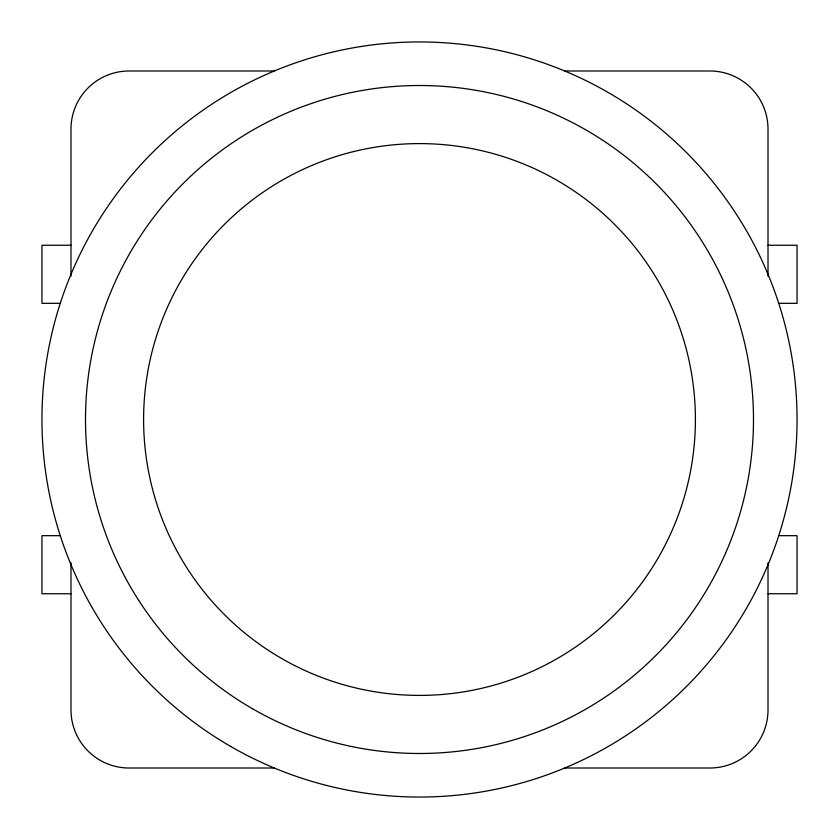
<?xml version="1.0" encoding="UTF-8"?>
<svg xmlns="http://www.w3.org/2000/svg" width="839" height="839" viewBox="0 0 839 839"><rect width="100%" height="100%" fill="white"/><g stroke="black" fill="none" stroke-linecap="round" stroke-linejoin="round"><path stroke-width="1.26" d="M274.29 70.99L129.08 70.99A58.08 58.08 0 0 0 70.99 129.08L70.99 276.22M564.71 70.99L709.92 70.99A58.08 58.08 0 0 1 768.01 129.08L768.01 276.22M70.99 245.25L41.95 245.25L41.95 303.33L60.303 303.33M768.01 245.25L797.05 245.25L797.05 303.33L778.697 303.33M60.303 535.67L41.95 535.67L41.95 593.75L70.99 593.75M778.697 535.67L797.05 535.67L797.05 593.75L768.01 593.75M274.29 768.01L129.08 768.01A58.08 58.08 0 0 1 70.99 709.92L70.99 562.78M564.71 768.01L709.92 768.01A58.08 58.08 0 0 0 768.01 709.92L768.01 562.78M252.508 708.745A333.985 333.985 0 0 0 753.485 419.5A333.985 333.985 0 0 0 252.508 130.255A333.985 333.985 0 0 0 252.508 708.745M281.547 658.437A275.905 275.905 0 0 0 695.405 419.5A275.905 275.905 0 0 0 281.547 180.563A275.905 275.905 0 0 0 281.547 658.437M230.725 746.469A377.55 377.55 0 0 0 797.05 419.5A377.55 377.55 0 0 0 230.725 92.531A377.55 377.55 0 0 0 230.725 746.469"/></g></svg>
